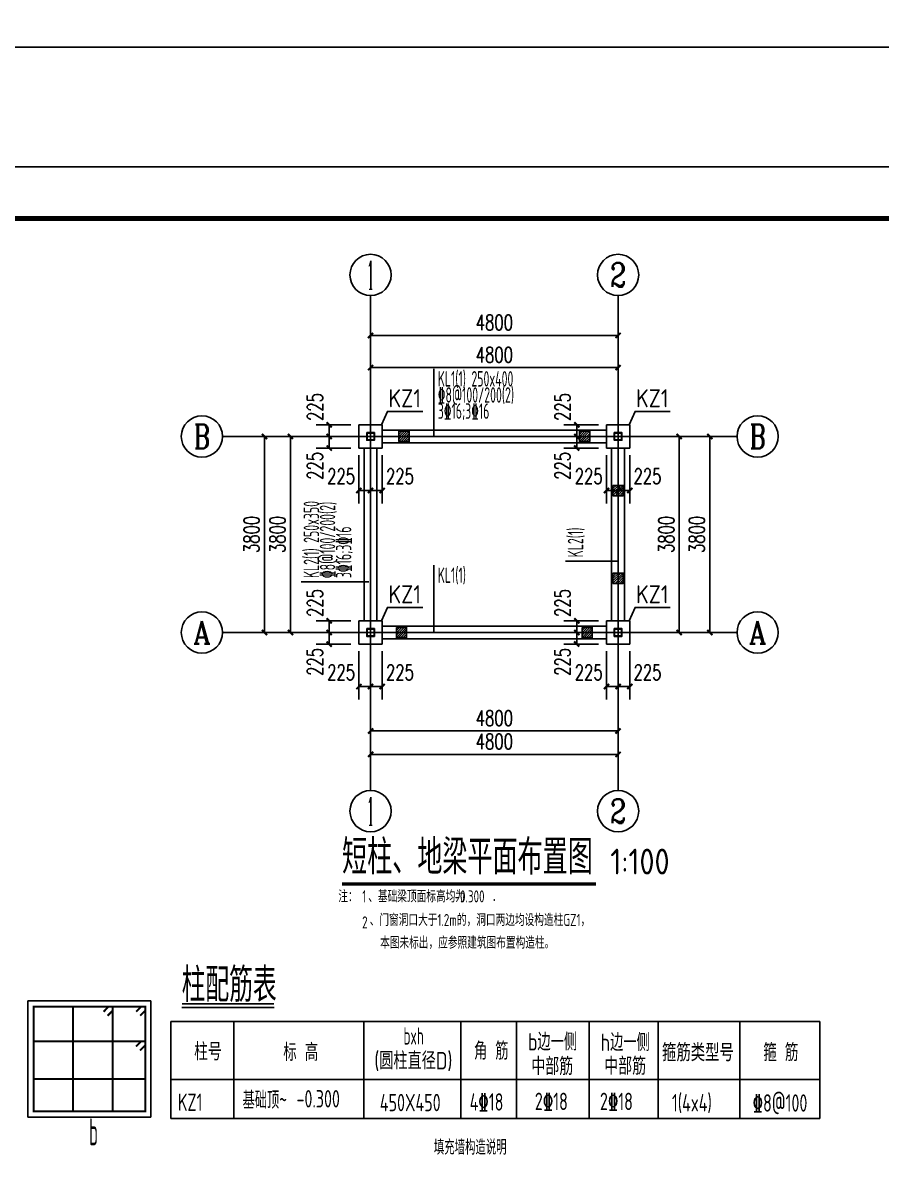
# Model space of a CAD drawing. Extents: x -45319 to 28981, y 14254 to 102895.
# Drawn here: x -28070 to -11422, y 37074 to 59049 of the extents above; entities that cross this region are included whole.
import ezdxf
from ezdxf.enums import TextEntityAlignment as Align

# ---------------------------------------------------------------- set-up
doc = ezdxf.new("R2010")
doc.units = 0
doc.header["$LTSCALE"] = 1000
doc.header["$MEASUREMENT"] = 0
for name, color, linetype in [('220', 2, 'Continuous'), ('ASDIM0', 3, 'Continuous'), ('AXIS', 3, 'Continuous'), ('AXIS_TEXT', 7, 'Continuous'), ('DIM_SYMB', 3, 'Continuous'), ('DOTE', 1, 'Continuous'), ('DWALL', 255, 'Continuous'), ('PUB_DIM', 3, 'Continuous'), ('PUB_TEXT', 7, 'Continuous'), ('PUB_TITLE', 4, 'Continuous'), ('梁筋', 1, 'Continuous'), ('梁集中标注', 2, 'Continuous')]:
    doc.layers.add(name, color=color, linetype=linetype)
doc.styles.add('_TCH_AXIS', font='COMPLEX', dxfattribs={"bigfont": 'GBCBIG'})
doc.styles.add('_TCH_DIM_T3', font='SIMPLEX.shx', dxfattribs={"width": 0.705882, "bigfont": 'GBCBIG.shx'})
doc.styles.add('FromPkpm', font='Tssdeng', dxfattribs={"width": 0.7, "bigfont": 'hztxt'})
doc.styles.get("Standard").update_dxf_attribs({"font": 'gbenor.shx', "bigfont": 'gbcbig.shx'})
doc.styles.add('TSSD_Dimension', font='Tssdeng.shx', dxfattribs={"width": 0.7, "bigfont": 'hztxt.shx'})
doc.styles.add('TSSD_Norm', font='simplex.shx', dxfattribs={"width": 0.75, "bigfont": 'hztxt.shx'})
doc.styles.add('TSSD_Num', font='tssdeng.shx', dxfattribs={"width": 0.7, "bigfont": 'hztxt.shx'})
doc.styles.add('TSSD_Rein', font='tssdeng.shx', dxfattribs={"width": 0.7, "bigfont": 'hztxt.shx'})
doc.dimstyles.new('_TCH_ARCH&&100', dxfattribs={"dimtxt": 297.5, "dimasz": 100, "dimexe": 250, "dimexo": 300, "dimgap": 100, "dimtad": 1, "dimdec": 0, "dimzin": 0, "dimdsep": 46, "dimtxsty": '_TCH_DIM_T3', "dimblk": 'ARCHTICK', "dimcen": 0.09, "dimclrt": 7, "dimazin": 2, "dimtfac": 1, "dimtdec": 0, "dimtix": 1, "dimtmove": 2, "dimatfit": 3, "dimfxl": 0, "dimtolj": 1, "dimtzin": 0, "dimarcsym": 0})

# ---------------------------------------------------------------- blocks, each defined once
blk = doc.blocks.new('_ArchTick')
at = {"color": 0, "linetype": 'ByBlock', "const_width": 0.4}
blk.add_lwpolyline([(-0.5, -0.5), (0.5, 0.5)], dxfattribs=at)
blk = doc.blocks.new('*D75')
at = {"layer": 'Defpoints', "color": 0, "transparency": 16777216}
for p in [(-21550, 47164), (-21325, 47164), (-21325, 46181)]:
    blk.add_point(p, dxfattribs=at)
at = {"layer": 'PUB_DIM', "color": 0, "lineweight": -2, "transparency": 16777216}
for p, q in [((-21550, 46864), (-21550, 45931)), ((-21325, 46864), (-21325, 45931)), ((-21550, 46181), (-21325, 46181))]:
    blk.add_line(p, q, dxfattribs=at)
at = {"layer": 'PUB_DIM', "color": 0, "lineweight": -2, "transparency": 16777216, "xscale": 100, "yscale": 100, "zscale": 100, "rotation": 180}
blk.add_blockref('_ArchTick', (-21550, 46181), dxfattribs=at)
at = {"layer": 'PUB_DIM', "color": 0, "lineweight": -2, "transparency": 16777216, "xscale": 100, "yscale": 100, "zscale": 100}
blk.add_blockref('_ArchTick', (-21325, 46181), dxfattribs=at)
at = {"layer": 'PUB_DIM', "color": 7, "transparency": 16777216, "insert": (-21895, 46456), "char_height": 297.5, "attachment_point": 5, "style": '_TCH_DIM_T3'}
blk.add_mtext('\\A1;225', dxfattribs=at)
blk = doc.blocks.new('*D76')
at = {"layer": 'Defpoints', "color": 0, "transparency": 16777216}
for p in [(-21325, 47164), (-21100, 47164), (-21100, 46181)]:
    blk.add_point(p, dxfattribs=at)
at = {"layer": 'PUB_DIM', "color": 0, "lineweight": -2, "transparency": 16777216}
for p, q in [((-21325, 46864), (-21325, 45931)), ((-21100, 46864), (-21100, 45931)), ((-21325, 46181), (-21100, 46181))]:
    blk.add_line(p, q, dxfattribs=at)
at = {"layer": 'PUB_DIM', "color": 0, "lineweight": -2, "transparency": 16777216, "xscale": 100, "yscale": 100, "zscale": 100, "rotation": 180}
blk.add_blockref('_ArchTick', (-21325, 46181), dxfattribs=at)
at = {"layer": 'PUB_DIM', "color": 0, "lineweight": -2, "transparency": 16777216, "xscale": 100, "yscale": 100, "zscale": 100}
blk.add_blockref('_ArchTick', (-21100, 46181), dxfattribs=at)
at = {"layer": 'PUB_DIM', "color": 7, "transparency": 16777216, "insert": (-20755, 46456), "char_height": 297.5, "attachment_point": 5, "style": '_TCH_DIM_T3'}
blk.add_mtext('\\A1;225', dxfattribs=at)
blk = doc.blocks.new('*D77')
at = {"layer": 'Defpoints', "color": 0, "transparency": 16777216}
for p in [(-22127, 47454), (-21407, 47454), (-21407, 47229)]:
    blk.add_point(p, dxfattribs=at)
at = {"layer": 'PUB_DIM', "color": 0, "lineweight": -2, "transparency": 16777216}
for p, q in [((-21707, 47454), (-22377, 47454)), ((-22127, 47229), (-22127, 47454)), ((-21707, 47229), (-22377, 47229))]:
    blk.add_line(p, q, dxfattribs=at)
at = {"layer": 'PUB_DIM', "color": 0, "lineweight": -2, "transparency": 16777216, "xscale": 100, "yscale": 100, "zscale": 100}
for p, rotation in [((-22127, 47454), 90), ((-22127, 47229), 270)]:
    blk.add_blockref('_ArchTick', p, dxfattribs=dict(at, rotation=rotation))
at = {"layer": 'PUB_DIM', "color": 7, "transparency": 16777216, "insert": (-22402, 47799), "char_height": 297.5, "attachment_point": 5, "rotation": 90, "style": '_TCH_DIM_T3'}
blk.add_mtext('\\A1;225', dxfattribs=at)
blk = doc.blocks.new('*D78')
at = {"layer": 'Defpoints', "color": 0, "transparency": 16777216}
for p in [(-22127, 47229), (-21407, 47229), (-21407, 47004)]:
    blk.add_point(p, dxfattribs=at)
at = {"layer": 'PUB_DIM', "color": 0, "lineweight": -2, "transparency": 16777216}
for p, q in [((-21707, 47229), (-22377, 47229)), ((-22127, 47004), (-22127, 47229)), ((-21707, 47004), (-22377, 47004))]:
    blk.add_line(p, q, dxfattribs=at)
at = {"layer": 'PUB_DIM', "color": 0, "lineweight": -2, "transparency": 16777216, "xscale": 100, "yscale": 100, "zscale": 100}
for p, rotation in [((-22127, 47229), 90), ((-22127, 47004), 270)]:
    blk.add_blockref('_ArchTick', p, dxfattribs=dict(at, rotation=rotation))
at = {"layer": 'PUB_DIM', "color": 7, "transparency": 16777216, "insert": (-22402, 46659), "char_height": 297.5, "attachment_point": 5, "rotation": 90, "style": '_TCH_DIM_T3'}
blk.add_mtext('\\A1;225', dxfattribs=at)
blk = doc.blocks.new('*D79')
at = {"layer": 'Defpoints', "color": 0, "transparency": 16777216}
for p in [(-16750, 47164), (-16525, 47164), (-16525, 46181)]:
    blk.add_point(p, dxfattribs=at)
at = {"layer": 'PUB_DIM', "color": 0, "lineweight": -2, "transparency": 16777216}
for p, q in [((-16750, 46864), (-16750, 45931)), ((-16525, 46864), (-16525, 45931)), ((-16750, 46181), (-16525, 46181))]:
    blk.add_line(p, q, dxfattribs=at)
at = {"layer": 'PUB_DIM', "color": 0, "lineweight": -2, "transparency": 16777216, "xscale": 100, "yscale": 100, "zscale": 100, "rotation": 180}
blk.add_blockref('_ArchTick', (-16750, 46181), dxfattribs=at)
at = {"layer": 'PUB_DIM', "color": 0, "lineweight": -2, "transparency": 16777216, "xscale": 100, "yscale": 100, "zscale": 100}
blk.add_blockref('_ArchTick', (-16525, 46181), dxfattribs=at)
at = {"layer": 'PUB_DIM', "color": 7, "transparency": 16777216, "insert": (-17095, 46456), "char_height": 297.5, "attachment_point": 5, "style": '_TCH_DIM_T3'}
blk.add_mtext('\\A1;225', dxfattribs=at)
blk = doc.blocks.new('*D80')
at = {"layer": 'Defpoints', "color": 0, "transparency": 16777216}
for p in [(-16525, 47164), (-16300, 47164), (-16300, 46181)]:
    blk.add_point(p, dxfattribs=at)
at = {"layer": 'PUB_DIM', "color": 0, "lineweight": -2, "transparency": 16777216}
for p, q in [((-16525, 46864), (-16525, 45931)), ((-16300, 46864), (-16300, 45931)), ((-16525, 46181), (-16300, 46181))]:
    blk.add_line(p, q, dxfattribs=at)
at = {"layer": 'PUB_DIM', "color": 0, "lineweight": -2, "transparency": 16777216, "xscale": 100, "yscale": 100, "zscale": 100, "rotation": 180}
blk.add_blockref('_ArchTick', (-16525, 46181), dxfattribs=at)
at = {"layer": 'PUB_DIM', "color": 0, "lineweight": -2, "transparency": 16777216, "xscale": 100, "yscale": 100, "zscale": 100}
blk.add_blockref('_ArchTick', (-16300, 46181), dxfattribs=at)
at = {"layer": 'PUB_DIM', "color": 7, "transparency": 16777216, "insert": (-15955, 46456), "char_height": 297.5, "attachment_point": 5, "style": '_TCH_DIM_T3'}
blk.add_mtext('\\A1;225', dxfattribs=at)
blk = doc.blocks.new('*D81')
at = {"layer": 'Defpoints', "color": 0, "transparency": 16777216}
for p in [(-17327, 47454), (-16607, 47454), (-16607, 47229)]:
    blk.add_point(p, dxfattribs=at)
at = {"layer": 'PUB_DIM', "color": 0, "lineweight": -2, "transparency": 16777216}
for p, q in [((-16907, 47454), (-17577, 47454)), ((-17327, 47229), (-17327, 47454)), ((-16907, 47229), (-17577, 47229))]:
    blk.add_line(p, q, dxfattribs=at)
at = {"layer": 'PUB_DIM', "color": 0, "lineweight": -2, "transparency": 16777216, "xscale": 100, "yscale": 100, "zscale": 100}
for p, rotation in [((-17327, 47454), 90), ((-17327, 47229), 270)]:
    blk.add_blockref('_ArchTick', p, dxfattribs=dict(at, rotation=rotation))
at = {"layer": 'PUB_DIM', "color": 7, "transparency": 16777216, "insert": (-17602, 47799), "char_height": 297.5, "attachment_point": 5, "rotation": 90, "style": '_TCH_DIM_T3'}
blk.add_mtext('\\A1;225', dxfattribs=at)
blk = doc.blocks.new('*D82')
at = {"layer": 'Defpoints', "color": 0, "transparency": 16777216}
for p in [(-17327, 47229), (-16607, 47229), (-16607, 47004)]:
    blk.add_point(p, dxfattribs=at)
at = {"layer": 'PUB_DIM', "color": 0, "lineweight": -2, "transparency": 16777216}
for p, q in [((-16907, 47229), (-17577, 47229)), ((-17327, 47004), (-17327, 47229)), ((-16907, 47004), (-17577, 47004))]:
    blk.add_line(p, q, dxfattribs=at)
at = {"layer": 'PUB_DIM', "color": 0, "lineweight": -2, "transparency": 16777216, "xscale": 100, "yscale": 100, "zscale": 100}
for p, rotation in [((-17327, 47229), 90), ((-17327, 47004), 270)]:
    blk.add_blockref('_ArchTick', p, dxfattribs=dict(at, rotation=rotation))
at = {"layer": 'PUB_DIM', "color": 7, "transparency": 16777216, "insert": (-17602, 46659), "char_height": 297.5, "attachment_point": 5, "rotation": 90, "style": '_TCH_DIM_T3'}
blk.add_mtext('\\A1;225', dxfattribs=at)
blk = doc.blocks.new('*D83')
at = {"layer": 'Defpoints', "color": 0, "transparency": 16777216}
for p in [(-16750, 50964), (-16525, 50964), (-16525, 49981)]:
    blk.add_point(p, dxfattribs=at)
at = {"layer": 'PUB_DIM', "color": 0, "lineweight": -2, "transparency": 16777216}
for p, q in [((-16750, 50664), (-16750, 49731)), ((-16525, 50664), (-16525, 49731)), ((-16750, 49981), (-16525, 49981))]:
    blk.add_line(p, q, dxfattribs=at)
at = {"layer": 'PUB_DIM', "color": 0, "lineweight": -2, "transparency": 16777216, "xscale": 100, "yscale": 100, "zscale": 100, "rotation": 180}
blk.add_blockref('_ArchTick', (-16750, 49981), dxfattribs=at)
at = {"layer": 'PUB_DIM', "color": 0, "lineweight": -2, "transparency": 16777216, "xscale": 100, "yscale": 100, "zscale": 100}
blk.add_blockref('_ArchTick', (-16525, 49981), dxfattribs=at)
at = {"layer": 'PUB_DIM', "color": 7, "transparency": 16777216, "insert": (-17095, 50256), "char_height": 297.5, "attachment_point": 5, "style": '_TCH_DIM_T3'}
blk.add_mtext('\\A1;225', dxfattribs=at)
blk = doc.blocks.new('*D84')
at = {"layer": 'Defpoints', "color": 0, "transparency": 16777216}
for p in [(-16525, 50964), (-16300, 50964), (-16300, 49981)]:
    blk.add_point(p, dxfattribs=at)
at = {"layer": 'PUB_DIM', "color": 0, "lineweight": -2, "transparency": 16777216}
for p, q in [((-16525, 50664), (-16525, 49731)), ((-16300, 50664), (-16300, 49731)), ((-16525, 49981), (-16300, 49981))]:
    blk.add_line(p, q, dxfattribs=at)
at = {"layer": 'PUB_DIM', "color": 0, "lineweight": -2, "transparency": 16777216, "xscale": 100, "yscale": 100, "zscale": 100, "rotation": 180}
blk.add_blockref('_ArchTick', (-16525, 49981), dxfattribs=at)
at = {"layer": 'PUB_DIM', "color": 0, "lineweight": -2, "transparency": 16777216, "xscale": 100, "yscale": 100, "zscale": 100}
blk.add_blockref('_ArchTick', (-16300, 49981), dxfattribs=at)
at = {"layer": 'PUB_DIM', "color": 7, "transparency": 16777216, "insert": (-15955, 50256), "char_height": 297.5, "attachment_point": 5, "style": '_TCH_DIM_T3'}
blk.add_mtext('\\A1;225', dxfattribs=at)
blk = doc.blocks.new('*D85')
at = {"layer": 'Defpoints', "color": 0, "transparency": 16777216}
for p in [(-17327, 51254), (-16607, 51254), (-16607, 51029)]:
    blk.add_point(p, dxfattribs=at)
at = {"layer": 'PUB_DIM', "color": 0, "lineweight": -2, "transparency": 16777216}
for p, q in [((-16907, 51254), (-17577, 51254)), ((-17327, 51029), (-17327, 51254)), ((-16907, 51029), (-17577, 51029))]:
    blk.add_line(p, q, dxfattribs=at)
at = {"layer": 'PUB_DIM', "color": 0, "lineweight": -2, "transparency": 16777216, "xscale": 100, "yscale": 100, "zscale": 100}
for p, rotation in [((-17327, 51254), 90), ((-17327, 51029), 270)]:
    blk.add_blockref('_ArchTick', p, dxfattribs=dict(at, rotation=rotation))
at = {"layer": 'PUB_DIM', "color": 7, "transparency": 16777216, "insert": (-17602, 51599), "char_height": 297.5, "attachment_point": 5, "rotation": 90, "style": '_TCH_DIM_T3'}
blk.add_mtext('\\A1;225', dxfattribs=at)
blk = doc.blocks.new('*D86')
at = {"layer": 'Defpoints', "color": 0, "transparency": 16777216}
for p in [(-17327, 51029), (-16607, 51029), (-16607, 50804)]:
    blk.add_point(p, dxfattribs=at)
at = {"layer": 'PUB_DIM', "color": 0, "lineweight": -2, "transparency": 16777216}
for p, q in [((-16907, 51029), (-17577, 51029)), ((-17327, 50804), (-17327, 51029)), ((-16907, 50804), (-17577, 50804))]:
    blk.add_line(p, q, dxfattribs=at)
at = {"layer": 'PUB_DIM', "color": 0, "lineweight": -2, "transparency": 16777216, "xscale": 100, "yscale": 100, "zscale": 100}
for p, rotation in [((-17327, 51029), 90), ((-17327, 50804), 270)]:
    blk.add_blockref('_ArchTick', p, dxfattribs=dict(at, rotation=rotation))
at = {"layer": 'PUB_DIM', "color": 7, "transparency": 16777216, "insert": (-17602, 50459), "char_height": 297.5, "attachment_point": 5, "rotation": 90, "style": '_TCH_DIM_T3'}
blk.add_mtext('\\A1;225', dxfattribs=at)
blk = doc.blocks.new('*D123')
at = {"layer": 'Defpoints', "color": 0, "transparency": 16777216}
for p in [(-21325, 45744), (-16525, 45744), (-16525, 44866)]:
    blk.add_point(p, dxfattribs=at)
at = {"layer": 'PUB_DIM', "color": 0, "lineweight": -2, "transparency": 16777216}
for p, q in [((-21325, 45444), (-21325, 44616)), ((-16525, 45444), (-16525, 44616)), ((-21325, 44866), (-16525, 44866))]:
    blk.add_line(p, q, dxfattribs=at)
at = {"layer": 'PUB_DIM', "color": 0, "lineweight": -2, "transparency": 16777216, "xscale": 100, "yscale": 100, "zscale": 100, "rotation": 180}
blk.add_blockref('_ArchTick', (-21325, 44866), dxfattribs=at)
at = {"layer": 'PUB_DIM', "color": 0, "lineweight": -2, "transparency": 16777216, "xscale": 100, "yscale": 100, "zscale": 100}
blk.add_blockref('_ArchTick', (-16525, 44866), dxfattribs=at)
at = {"layer": 'PUB_DIM', "color": 7, "transparency": 16777216, "insert": (-18925, 45115), "char_height": 297.5, "attachment_point": 5, "style": '_TCH_DIM_T3'}
blk.add_mtext('\\A1;4800', dxfattribs=at)
blk = doc.blocks.new('*D124')
at = {"layer": 'Defpoints', "color": 0, "transparency": 16777216}
for p in [(-16525, 52987), (-21325, 52272), (-16525, 52272)]:
    blk.add_point(p, dxfattribs=at)
at = {"layer": 'PUB_DIM', "color": 0, "lineweight": -2, "transparency": 16777216}
for p, q in [((-21325, 52572), (-21325, 53237)), ((-16525, 52572), (-16525, 53237)), ((-21325, 52987), (-16525, 52987))]:
    blk.add_line(p, q, dxfattribs=at)
at = {"layer": 'PUB_DIM', "color": 0, "lineweight": -2, "transparency": 16777216, "xscale": 100, "yscale": 100, "zscale": 100, "rotation": 180}
blk.add_blockref('_ArchTick', (-21325, 52987), dxfattribs=at)
at = {"layer": 'PUB_DIM', "color": 0, "lineweight": -2, "transparency": 16777216, "xscale": 100, "yscale": 100, "zscale": 100}
blk.add_blockref('_ArchTick', (-16525, 52987), dxfattribs=at)
at = {"layer": 'PUB_DIM', "color": 7, "transparency": 16777216, "insert": (-18925, 53236), "char_height": 297.5, "attachment_point": 5, "style": '_TCH_DIM_T3'}
blk.add_mtext('\\A1;4800', dxfattribs=at)
blk = doc.blocks.new('*D125')
at = {"layer": 'Defpoints', "color": 0, "transparency": 16777216}
for p in [(-21550, 50964), (-21325, 50964), (-21325, 49981)]:
    blk.add_point(p, dxfattribs=at)
at = {"layer": 'PUB_DIM', "color": 0, "lineweight": -2, "transparency": 16777216}
for p, q in [((-21550, 50664), (-21550, 49731)), ((-21325, 50664), (-21325, 49731)), ((-21550, 49981), (-21325, 49981))]:
    blk.add_line(p, q, dxfattribs=at)
at = {"layer": 'PUB_DIM', "color": 0, "lineweight": -2, "transparency": 16777216, "xscale": 100, "yscale": 100, "zscale": 100, "rotation": 180}
blk.add_blockref('_ArchTick', (-21550, 49981), dxfattribs=at)
at = {"layer": 'PUB_DIM', "color": 0, "lineweight": -2, "transparency": 16777216, "xscale": 100, "yscale": 100, "zscale": 100}
blk.add_blockref('_ArchTick', (-21325, 49981), dxfattribs=at)
at = {"layer": 'PUB_DIM', "color": 7, "transparency": 16777216, "insert": (-21895, 50256), "char_height": 297.5, "attachment_point": 5, "style": '_TCH_DIM_T3'}
blk.add_mtext('\\A1;225', dxfattribs=at)
blk = doc.blocks.new('*D126')
at = {"layer": 'Defpoints', "color": 0, "transparency": 16777216}
for p in [(-21325, 50964), (-21100, 50964), (-21100, 49981)]:
    blk.add_point(p, dxfattribs=at)
at = {"layer": 'PUB_DIM', "color": 0, "lineweight": -2, "transparency": 16777216}
for p, q in [((-21325, 50664), (-21325, 49731)), ((-21100, 50664), (-21100, 49731)), ((-21325, 49981), (-21100, 49981))]:
    blk.add_line(p, q, dxfattribs=at)
at = {"layer": 'PUB_DIM', "color": 0, "lineweight": -2, "transparency": 16777216, "xscale": 100, "yscale": 100, "zscale": 100, "rotation": 180}
blk.add_blockref('_ArchTick', (-21325, 49981), dxfattribs=at)
at = {"layer": 'PUB_DIM', "color": 0, "lineweight": -2, "transparency": 16777216, "xscale": 100, "yscale": 100, "zscale": 100}
blk.add_blockref('_ArchTick', (-21100, 49981), dxfattribs=at)
at = {"layer": 'PUB_DIM', "color": 7, "transparency": 16777216, "insert": (-20755, 50256), "char_height": 297.5, "attachment_point": 5, "style": '_TCH_DIM_T3'}
blk.add_mtext('\\A1;225', dxfattribs=at)
blk = doc.blocks.new('*D127')
at = {"layer": 'Defpoints', "color": 0, "transparency": 16777216}
for p in [(-22127, 51254), (-21407, 51254), (-21407, 51029)]:
    blk.add_point(p, dxfattribs=at)
at = {"layer": 'PUB_DIM', "color": 0, "lineweight": -2, "transparency": 16777216}
for p, q in [((-21707, 51254), (-22377, 51254)), ((-22127, 51029), (-22127, 51254)), ((-21707, 51029), (-22377, 51029))]:
    blk.add_line(p, q, dxfattribs=at)
at = {"layer": 'PUB_DIM', "color": 0, "lineweight": -2, "transparency": 16777216, "xscale": 100, "yscale": 100, "zscale": 100}
for p, rotation in [((-22127, 51254), 90), ((-22127, 51029), 270)]:
    blk.add_blockref('_ArchTick', p, dxfattribs=dict(at, rotation=rotation))
at = {"layer": 'PUB_DIM', "color": 7, "transparency": 16777216, "insert": (-22402, 51599), "char_height": 297.5, "attachment_point": 5, "rotation": 90, "style": '_TCH_DIM_T3'}
blk.add_mtext('\\A1;225', dxfattribs=at)
blk = doc.blocks.new('*D128')
at = {"layer": 'Defpoints', "color": 0, "transparency": 16777216}
for p in [(-22127, 51029), (-21407, 51029), (-21407, 50804)]:
    blk.add_point(p, dxfattribs=at)
at = {"layer": 'PUB_DIM', "color": 0, "lineweight": -2, "transparency": 16777216}
for p, q in [((-21707, 51029), (-22377, 51029)), ((-22127, 50804), (-22127, 51029)), ((-21707, 50804), (-22377, 50804))]:
    blk.add_line(p, q, dxfattribs=at)
at = {"layer": 'PUB_DIM', "color": 0, "lineweight": -2, "transparency": 16777216, "xscale": 100, "yscale": 100, "zscale": 100}
for p, rotation in [((-22127, 51029), 90), ((-22127, 50804), 270)]:
    blk.add_blockref('_ArchTick', p, dxfattribs=dict(at, rotation=rotation))
at = {"layer": 'PUB_DIM', "color": 7, "transparency": 16777216, "insert": (-22402, 50459), "char_height": 297.5, "attachment_point": 5, "rotation": 90, "style": '_TCH_DIM_T3'}
blk.add_mtext('\\A1;225', dxfattribs=at)
blk = doc.blocks.new('*D129')
at = {"layer": 'Defpoints', "color": 0, "transparency": 16777216}
for p in [(-16109, 51029), (-14748, 51029), (-16109, 47229)]:
    blk.add_point(p, dxfattribs=at)
at = {"layer": 'PUB_DIM', "color": 0, "lineweight": -2, "transparency": 16777216}
for p, q in [((-15809, 51029), (-14498, 51029)), ((-14748, 47229), (-14748, 51029)), ((-15809, 47229), (-14498, 47229))]:
    blk.add_line(p, q, dxfattribs=at)
at = {"layer": 'PUB_DIM', "color": 0, "lineweight": -2, "transparency": 16777216, "xscale": 100, "yscale": 100, "zscale": 100}
for p, rotation in [((-14748, 51029), 90), ((-14748, 47229), 270)]:
    blk.add_blockref('_ArchTick', p, dxfattribs=dict(at, rotation=rotation))
at = {"layer": 'PUB_DIM', "color": 7, "transparency": 16777216, "insert": (-14997, 49129), "char_height": 297.5, "attachment_point": 5, "rotation": 90, "style": '_TCH_DIM_T3'}
blk.add_mtext('\\A1;3800', dxfattribs=at)
blk = doc.blocks.new('*D130')
at = {"layer": 'Defpoints', "color": 0, "transparency": 16777216}
for p in [(-16525, 52363), (-21325, 51648), (-16525, 51648)]:
    blk.add_point(p, dxfattribs=at)
at = {"layer": 'PUB_DIM', "color": 0, "lineweight": -2, "transparency": 16777216}
for p, q in [((-21325, 51948), (-21325, 52613)), ((-16525, 51948), (-16525, 52613)), ((-21325, 52363), (-16525, 52363))]:
    blk.add_line(p, q, dxfattribs=at)
at = {"layer": 'PUB_DIM', "color": 0, "lineweight": -2, "transparency": 16777216, "xscale": 100, "yscale": 100, "zscale": 100, "rotation": 180}
blk.add_blockref('_ArchTick', (-21325, 52363), dxfattribs=at)
at = {"layer": 'PUB_DIM', "color": 0, "lineweight": -2, "transparency": 16777216, "xscale": 100, "yscale": 100, "zscale": 100}
blk.add_blockref('_ArchTick', (-16525, 52363), dxfattribs=at)
at = {"layer": 'PUB_DIM', "color": 7, "transparency": 16777216, "insert": (-18925, 52611), "char_height": 297.5, "attachment_point": 5, "style": '_TCH_DIM_T3'}
blk.add_mtext('\\A1;4800', dxfattribs=at)
blk = doc.blocks.new('*D131')
at = {"layer": 'Defpoints', "color": 0, "transparency": 16777216}
for p in [(-23382, 51029), (-21896, 51029), (-21896, 47229)]:
    blk.add_point(p, dxfattribs=at)
at = {"layer": 'PUB_DIM', "color": 0, "lineweight": -2, "transparency": 16777216}
for p, q in [((-22196, 51029), (-23632, 51029)), ((-23382, 47229), (-23382, 51029)), ((-22196, 47229), (-23632, 47229))]:
    blk.add_line(p, q, dxfattribs=at)
at = {"layer": 'PUB_DIM', "color": 0, "lineweight": -2, "transparency": 16777216, "xscale": 100, "yscale": 100, "zscale": 100}
for p, rotation in [((-23382, 51029), 90), ((-23382, 47229), 270)]:
    blk.add_blockref('_ArchTick', p, dxfattribs=dict(at, rotation=rotation))
at = {"layer": 'PUB_DIM', "color": 7, "transparency": 16777216, "insert": (-23631, 49129), "char_height": 297.5, "attachment_point": 5, "rotation": 90, "style": '_TCH_DIM_T3'}
blk.add_mtext('\\A1;3800', dxfattribs=at)
blk = doc.blocks.new('*D132')
at = {"layer": 'Defpoints', "color": 0, "transparency": 16777216}
for p in [(-22879, 51029), (-21702, 51029), (-21702, 47229)]:
    blk.add_point(p, dxfattribs=at)
at = {"layer": 'PUB_DIM', "color": 0, "lineweight": -2, "transparency": 16777216}
for p, q in [((-22002, 51029), (-23129, 51029)), ((-22879, 47229), (-22879, 51029)), ((-22002, 47229), (-23129, 47229))]:
    blk.add_line(p, q, dxfattribs=at)
at = {"layer": 'PUB_DIM', "color": 0, "lineweight": -2, "transparency": 16777216, "xscale": 100, "yscale": 100, "zscale": 100}
for p, rotation in [((-22879, 51029), 90), ((-22879, 47229), 270)]:
    blk.add_blockref('_ArchTick', p, dxfattribs=dict(at, rotation=rotation))
at = {"layer": 'PUB_DIM', "color": 7, "transparency": 16777216, "insert": (-23128, 49129), "char_height": 297.5, "attachment_point": 5, "rotation": 90, "style": '_TCH_DIM_T3'}
blk.add_mtext('\\A1;3800', dxfattribs=at)
blk = doc.blocks.new('*D133')
at = {"layer": 'Defpoints', "color": 0, "transparency": 16777216}
for p in [(-16142, 51029), (-15342, 51029), (-16142, 47229)]:
    blk.add_point(p, dxfattribs=at)
at = {"layer": 'PUB_DIM', "color": 0, "lineweight": -2, "transparency": 16777216}
for p, q in [((-15842, 51029), (-15092, 51029)), ((-15342, 47229), (-15342, 51029)), ((-15842, 47229), (-15092, 47229))]:
    blk.add_line(p, q, dxfattribs=at)
at = {"layer": 'PUB_DIM', "color": 0, "lineweight": -2, "transparency": 16777216, "xscale": 100, "yscale": 100, "zscale": 100}
for p, rotation in [((-15342, 51029), 90), ((-15342, 47229), 270)]:
    blk.add_blockref('_ArchTick', p, dxfattribs=dict(at, rotation=rotation))
at = {"layer": 'PUB_DIM', "color": 7, "transparency": 16777216, "insert": (-15590, 49129), "char_height": 297.5, "attachment_point": 5, "rotation": 90, "style": '_TCH_DIM_T3'}
blk.add_mtext('\\A1;3800', dxfattribs=at)
blk = doc.blocks.new('*D134')
at = {"layer": 'Defpoints', "color": 0, "transparency": 16777216}
for p in [(-21325, 46197), (-16525, 46197), (-16525, 45319)]:
    blk.add_point(p, dxfattribs=at)
at = {"layer": 'PUB_DIM', "color": 0, "lineweight": -2, "transparency": 16777216}
for p, q in [((-21325, 45897), (-21325, 45069)), ((-16525, 45897), (-16525, 45069)), ((-21325, 45319), (-16525, 45319))]:
    blk.add_line(p, q, dxfattribs=at)
at = {"layer": 'PUB_DIM', "color": 0, "lineweight": -2, "transparency": 16777216, "xscale": 100, "yscale": 100, "zscale": 100, "rotation": 180}
blk.add_blockref('_ArchTick', (-21325, 45319), dxfattribs=at)
at = {"layer": 'PUB_DIM', "color": 0, "lineweight": -2, "transparency": 16777216, "xscale": 100, "yscale": 100, "zscale": 100}
blk.add_blockref('_ArchTick', (-16525, 45319), dxfattribs=at)
at = {"layer": 'PUB_DIM', "color": 7, "transparency": 16777216, "insert": (-18925, 45568), "char_height": 297.5, "attachment_point": 5, "style": '_TCH_DIM_T3'}
blk.add_mtext('\\A1;4800', dxfattribs=at)

msp = doc.modelspace()

# ---------------------------------------------------------------- hatches: boundary and pattern name
h = msp.add_hatch()
h.set_pattern_fill('ANSI31', color=2, scale=20)
h.set_pattern_definition([(45, (0, 0), (-22.45064, 22.45064), [])])
h.paths.add_polyline_path([(-20775, 51128.5), (-20575, 51128.5), (-20575, 50928.5), (-20775, 50928.5)])
h = msp.add_hatch()
h.set_pattern_fill('ANSI31', color=2, scale=20)
h.set_pattern_definition([(45, (3500, -1e-10), (-22.45064, 22.45064), [])])
h.paths.add_polyline_path([(-17275, 51128.5), (-17075, 51128.5), (-17075, 50928.5), (-17275, 50928.5)])
h = msp.add_hatch()
h.set_pattern_fill('ANSI31', color=2, scale=20)
h.set_pattern_definition([(45, (4150, -1050), (-22.45064, 22.45064), [])])
h.paths.add_polyline_path([(-16625, 50078.5), (-16425, 50078.5), (-16425, 49878.5), (-16625, 49878.5)])
h = msp.add_hatch()
h.set_pattern_fill('ANSI31', color=2, scale=20)
h.set_pattern_definition([(45, (4150, -2750), (-22.45064, 22.45064), [])])
h.paths.add_polyline_path([(-16625, 48378.5), (-16425, 48378.5), (-16425, 48178.5), (-16625, 48178.5)])
h = msp.add_hatch()
h.set_pattern_fill('ANSI31', color=2, scale=20)
h.set_pattern_definition([(45, (-50, -3800), (-22.45064, 22.45064), [])])
h.paths.add_polyline_path([(-20825, 47328.5), (-20625, 47328.5), (-20625, 47128.5), (-20825, 47128.5)])
h = msp.add_hatch()
h.set_pattern_fill('ANSI31', color=2, scale=20)
h.set_pattern_definition([(45, (3550, -3800), (-22.45064, 22.45064), [])])
h.paths.add_polyline_path([(-17225, 47328.5), (-17025, 47328.5), (-17025, 47128.5), (-17225, 47128.5)])

# ---------------------------------------------------------------- linework, layer by layer
at = {"color": 3}
for points in [[(-20312.7, 51513.7), (-20996.8, 51513.7), (-21112, 51253.5)], [(-15512.7, 51513.7), (-16196.8, 51513.7), (-16312, 51253.5)], [(-20312.7, 47713.7), (-20996.8, 47713.7), (-21112, 47453.5)], [(-15512.7, 47713.7), (-16196.8, 47713.7), (-16312, 47453.5)]]:
    msp.add_lwpolyline(points, dxfattribs=at)
at = {"color": 6}
for points in [[(-21550, 51253.5), (-21100, 51253.5), (-21100, 50803.5), (-21550, 50803.5)], [(-16750, 51253.5), (-16300, 51253.5), (-16300, 50803.5), (-16750, 50803.5)], [(-21550, 47453.5), (-21100, 47453.5), (-21100, 47003.5), (-21550, 47003.5)], [(-16750, 47453.5), (-16300, 47453.5), (-16300, 47003.5), (-16750, 47003.5)]]:
    msp.add_lwpolyline(points, close=True, dxfattribs=at)
at = {"color": 2}
for points in [[(-21400, 51103.5), (-21250, 51103.5), (-21250, 50953.5), (-21400, 50953.5)], [(-21392, 51095.5), (-21258, 51095.5), (-21258, 50961.5), (-21392, 50961.5)], [(-20775, 51128.5), (-20575, 51128.5), (-20575, 50928.5), (-20775, 50928.5)], [(-17275, 51128.5), (-17075, 51128.5), (-17075, 50928.5), (-17275, 50928.5)], [(-16600, 51103.5), (-16450, 51103.5), (-16450, 50953.5), (-16600, 50953.5)], [(-16592, 51095.5), (-16458, 51095.5), (-16458, 50961.5), (-16592, 50961.5)], [(-16625, 50078.5), (-16425, 50078.5), (-16425, 49878.5), (-16625, 49878.5)], [(-16625, 48378.5), (-16425, 48378.5), (-16425, 48178.5), (-16625, 48178.5)], [(-21400, 47303.5), (-21250, 47303.5), (-21250, 47153.5), (-21400, 47153.5)], [(-21392, 47295.5), (-21258, 47295.5), (-21258, 47161.5), (-21392, 47161.5)], [(-20825, 47328.5), (-20625, 47328.5), (-20625, 47128.5), (-20825, 47128.5)], [(-17225, 47328.5), (-17025, 47328.5), (-17025, 47128.5), (-17225, 47128.5)], [(-16600, 47303.5), (-16450, 47303.5), (-16450, 47153.5), (-16600, 47153.5)], [(-16592, 47295.5), (-16458, 47295.5), (-16458, 47161.5), (-16592, 47161.5)]]:
    msp.add_lwpolyline(points, close=True, dxfattribs=at)
at = {"color": 5}
for points in [[(-21100, 51153.5), (-16750, 51153.5)], [(-21450, 50803.5), (-21450, 47453.5)], [(-21200, 50803.5), (-21200, 47453.5)], [(-21100, 50903.5), (-16750, 50903.5)], [(-16650, 50803.5), (-16650, 47453.5)], [(-16400, 50803.5), (-16400, 47453.5)], [(-21100, 47353.5), (-16750, 47353.5)], [(-21100, 47103.5), (-16750, 47103.5)]]:
    msp.add_lwpolyline(points, dxfattribs=at)
at = {"color": 2}
msp.add_lwpolyline([(-25585.1, 40085.8), (-25585.1, 37834.6), (-27968, 37834.6), (-27968, 40085.8), (-25585.1, 40085.8)], dxfattribs=at)
at = {"color": 1, "const_width": 39}
msp.add_lwpolyline([(-27858.3, 39976.1), (-25694.7, 39976.1), (-25694.7, 37944.3), (-27858.3, 37944.3), (-27858.3, 37944.3)], close=True, dxfattribs=at)
for points in [[(-27092.6, 37944.3), (-27092.6, 39976.1)], [(-26325.6, 37944.3), (-26325.6, 39976.1)], [(-27858.3, 39303.4), (-25694.7, 39303.4)], [(-27858.3, 38572.1), (-25694.7, 38572.1)]]:
    msp.add_lwpolyline(points, dxfattribs=at)
at = {"layer": 'ASDIM0', "const_width": 28.2}
msp.add_lwpolyline([(-24982.2, 40030.3), (-23194.7, 40030.3)], dxfattribs=at)
at = {"layer": 'AXIS'}
for p, q in [((-21325, 51024.6), (-21325, 53759.2)), ((-16525, 51024.6), (-16525, 53759.2)), ((-20194.2, 51028.5), (-24194.2, 51028.5)), ((-18219.5, 51028.5), (-14219.5, 51028.5)), ((-21325, 48165.9), (-21325, 44165.9)), ((-16525, 48165.9), (-16525, 44165.9)), ((-20194.2, 47228.5), (-24194.2, 47228.5)), ((-18219.5, 47228.5), (-14219.5, 47228.5))]:
    msp.add_line(p, q, dxfattribs=at)
for centre in [(-21325, 54159.2), (-16525, 54159.2), (-24594.2, 51028.5), (-13819.5, 51028.5), (-24594.2, 47228.5), (-13819.5, 47228.5), (-21325, 43765.9), (-16525, 43765.9)]:
    msp.add_circle(centre, 400, dxfattribs=at)
at = {"layer": 'DIM_SYMB', "const_width": 70}
msp.add_lwpolyline([(-21876.8, 42353.2), (-16956, 42353.2)], dxfattribs=at)
at = {"layer": 'DOTE'}
for points in [[(-21325, 52074.9), (-21325, 45428.5)], [(-16525, 52074.9), (-16525, 45428.5)], [(-21903.9, 51028.5), (-16141.6, 51028.5)], [(-21903.9, 47228.5), (-16141.6, 47228.5)]]:
    msp.add_lwpolyline(points, dxfattribs=at)
at = {"layer": 'DWALL', "linetype": 'Continuous'}
for p, q in [((-24982.2, 39960.7), (-23194.7, 39960.7)), ((-25196.2, 39690.5), (-25196.2, 37810.2)), ((-25196.2, 39690.5), (-12613.5, 39690.5)), ((-23978, 39690.5), (-23978, 37810.2)), ((-21455.8, 39690.5), (-21455.8, 37810.2)), ((-19575.4, 39690.5), (-19575.4, 37810.2)), ((-19575.4, 37810.2), (-19575.4, 39690.5)), ((-19575.4, 39690.5), (-19575.4, 37810.2)), ((-19575.4, 37810.2), (-19575.4, 39690.5)), ((-18495.4, 39690.5), (-18495.4, 37810.2)), ((-17085.1, 39690.5), (-17085.1, 37810.2)), ((-15751.4, 37810.2), (-15751.4, 39690.5)), ((-14164.2, 39690.5), (-14164.2, 37810.2)), ((-12613.5, 37810.2), (-12613.5, 39690.5)), ((-25196.2, 38562.3), (-12613.5, 38562.3)), ((-23978, 37810.2), (-23978, 38562.3)), ((-21455.8, 37810.2), (-21455.8, 38562.3)), ((-19575.4, 37810.2), (-19575.4, 38562.3)), ((-19575.4, 37810.2), (-19575.4, 38562.3)), ((-19575.4, 37810.2), (-19575.4, 38562.3)), ((-19575.4, 37810.2), (-19575.4, 38562.3)), ((-18495.4, 37810.2), (-18495.4, 38562.3)), ((-17085.1, 37810.2), (-17085.1, 38562.3)), ((-15751.4, 37810.2), (-15751.4, 38562.3)), ((-14164.2, 37810.2), (-14164.2, 38562.3)), ((-12613.5, 38562.3), (-12613.5, 37810.2)), ((-25196.2, 37810.2), (-12613.5, 37810.2))]:
    msp.add_line(p, q, dxfattribs=at)
at = {"layer": 'PUB_TITLE'}
for points in [[(-45319.2, 58574.5), (28980.8, 58574.5), (28980.8, 100574.5), (-45319.2, 100574.5)], [(-45319.2, 14253.8), (28980.8, 14253.8), (28980.8, 56253.8), (-45319.2, 56253.8)]]:
    msp.add_lwpolyline(points, close=True, dxfattribs=at)
at = {"layer": 'PUB_TITLE', "const_width": 100}
msp.add_lwpolyline([(-42819.2, 15253.8), (27980.8, 15253.8), (27980.8, 55253.8), (-42819.2, 55253.8)], close=True, dxfattribs=at)
at = {"layer": '梁筋', "const_width": 39}
for points in [[(-26502.1, 39877.5), (-26403.6, 39976.1), (-26325.6, 39976.1), (-26325.6, 39898.1), (-26424.1, 39799.5)], [(-25871.3, 39877.5), (-25772.7, 39976.1), (-25694.7, 39976.1), (-25694.7, 39898.1), (-25793.3, 39799.5)], [(-25871.3, 39204.8), (-25772.7, 39303.4), (-25694.7, 39303.4), (-25694.7, 39225.4), (-25793.3, 39126.8)]]:
    msp.add_lwpolyline(points, dxfattribs=at)
at = {"layer": '梁集中标注', "linetype": 'Continuous', "ltscale": 1}
for p, q in [((-20097, 51028.5), (-20097, 52341)), ((-16525, 48609.7), (-17547, 48609.7)), ((-20097, 47222), (-20097, 48534.5)), ((-21355, 48207.9), (-22667.5, 48207.9))]:
    msp.add_line(p, q, dxfattribs=at)

# ---------------------------------------------------------------- texts
at = {"style": 'TSSD_Rein', "width": 0.7}
for s, height, p in [('注：', 233.08, (-21950.1, 41997)), ('1', 233.1, (-21486, 41997)), ('、基础梁顶面标高均为', 233.08, (-21369.9, 41997)), ('-0.300', 233.08, (-19695.5, 41997)), ('．', 233.1, (-18971, 41997)), ('、门窗洞口大于1.2m的，洞口两边均设构造柱GZ1，', 233.083, (-21341, 41539.4)), ('2', 233.1, (-21487.7, 41492.5)), ('本图未标出，应参照建筑图布置构造柱。', 233.083, (-21139.5, 41098.7))]:
    msp.add_text(s, height=height, dxfattribs=at).set_placement(p)
at = {"layer": '220', "width": 0.665252}
msp.add_text('b', height=525, dxfattribs=at).set_placement((-26782.1, 37286.6), (-26611.5, 37286.6), align=Align.FIT)
at = {"layer": '220', "style": 'TSSD_Norm', "width": 0.7}
msp.add_text('填充墙构造说明', height=288, dxfattribs=at).set_placement((-20097.6, 37106))
at = {"layer": 'AXIS_TEXT', "style": '_TCH_AXIS', "width": 1.238095}
for s, height, p, p2 in [('1', 544.8, (-21389.8, 53886.8), (-21260.1, 53886.8)), ('2', 465.9, (-16680.3, 53926.2), (-16369.7, 53926.2)), ('B', 465.9, (-24749.5, 50795.6), (-24438.8, 50795.6)), ('B', 465.9, (-13974.8, 50795.6), (-13664.2, 50795.6)), ('A', 445.4, (-24763.9, 47005.8), (-24424.5, 47005.8)), ('A', 445.4, (-13989.2, 47005.8), (-13649.8, 47005.8)), ('1', 544.8, (-21389.8, 43493.6), (-21260.1, 43493.6)), ('2', 465.9, (-16680.3, 43533), (-16369.7, 43533))]:
    msp.add_text(s, height=height, dxfattribs=at).set_placement(p, p2, align=Align.FIT)
at = {"layer": 'DWALL', "linetype": 'Continuous'}
for s, style, width, p, p2 in [('bxh', 'TSSD_Dimension', 0.644889, (-20686.2, 39240.1), (-20292.7, 39240.1)), ('b边一侧', 'TSSD_Dimension', 0.775665, (-18270.7, 39125.3), (-17318.8, 39125.3)), ('h边一侧', 'TSSD_Dimension', 0.775665, (-16862.1, 39115.6), (-15910.2, 39115.6)), ('柱号', 'TSSD_Rein', 0.83425, (-24745.8, 38934.8), (-24209.3, 38934.8)), ('标 高', 'TSSD_Rein', 0.852418, (-23018.1, 38922.7), (-22338.5, 38922.7)), ('(圆柱直径D)', 'TSSD_Dimension', 0.743892, (-21253.1, 38759.2), (-19737, 38759.2)), ('角 筋', 'TSSD_Dimension', 0.821082, (-19319.8, 38948.6), (-18649.9, 38948.6)), ('箍筋类型号', 'TSSD_Dimension', 0.842552, (-15675.1, 38916.9), (-14280.2, 38916.9)), ('箍 筋', 'TSSD_Dimension', 0.832982, (-13711.1, 38918.6), (-13031.5, 38918.6)), ('中部筋', 'TSSD_Dimension', 0.824703, (-18207, 38650.6), (-17396.1, 38650.6)), ('中部筋', 'TSSD_Dimension', 0.824703, (-16794, 38654.4), (-15983.1, 38654.4))]:
    msp.add_text(s, height=337.5, dxfattribs=dict(at, style=style, width=width)).set_placement(p, p2, align=Align.FIT)
at = {"layer": 'DWALL', "linetype": 'Continuous', "style": 'TSSD_Rein', "width": 0.7}
for s, p in [('KZ1', (-25060.7, 37954.6)), ('基础顶~', (-23805.9, 37996.4)), ('-0.300', (-22760.2, 38021.2)), ('450X450', (-21144.8, 37947.2)), ('4%%13218', (-19403.3, 37959.3)), ('2%%13218', (-18139.3, 37970.3)), ('2%%13218', (-16877.3, 37970.3)), ('1(4x4)', (-15481.3, 37943.7)), ('\x848@100 ', (-13917.3, 37939.3))]:
    msp.add_text(s, height=337.5, dxfattribs=at).set_placement(p)
at = {"layer": 'PUB_TEXT'}
for s, height, p in [('KZ1', 350, (-20977.9, 51593.9)), ('KZ1', 350, (-16177.9, 51593.9)), ('KZ1', 350, (-20977.9, 47793.9)), ('KZ1', 350, (-16177.9, 47793.9)), ('短柱、地梁平面布置图', 675.18, (-21876.8, 42537.9)), ('1:100', 500, (-16676, 42537.9))]:
    msp.add_text(s, height=height, dxfattribs=at).set_placement(p)
at = {"layer": 'PUB_TEXT', "color": 7, "style": 'TSSD_Num', "width": 0.7}
msp.add_text('柱配筋表', height=658.12, dxfattribs=at).set_placement((-24987.6, 40067.8))
at = {"layer": '梁集中标注', "style": 'FromPkpm', "width": 0.58}
for s, p in [('KL1(1) 250x400', (-20021.4, 51995.3)), ('%%1328@100/200(2)', (-20021.4, 51682.8)), ('3%%13216;3%%13216', (-20021.4, 51370.3)), ('KL1(1)', (-20021.4, 48188.8))]:
    msp.add_text(s, height=300, dxfattribs=at).set_placement(p)
for s, p in [('KL2(1) 250x350', (-22321.8, 48283.6)), ('%%1328@100/200(2)', (-22009.3, 48283.6)), ('3%%13216;3%%13216', (-21696.8, 48283.6)), ('KL2(1) ', (-17201.3, 48685.3))]:
    msp.add_text(s, height=300, rotation=90, dxfattribs=at).set_placement(p)

# ---------------------------------------------------------------- dimensions: what is measured, and where the dimension line sits
at = {"layer": 'PUB_DIM'}
for p1, p2, distance, picture, middle in [((-21325, 52272.2), (-16525, 52272.2), 714.7, '*D124', (-18925, 53235.7)), ((-21325, 51647.9), (-16525, 51647.9), 714.7, '*D130', (-18925, 52611.4)), ((-21896.4, 47228.5), (-21896.4, 51028.5), 1485.3, '*D131', (-23630.5, 49128.5)), ((-21701.6, 47228.5), (-21701.6, 51028.5), 1177.8, '*D132', (-23128.1, 49128.5)), ((-16141.6, 47228.5), (-16141.6, 51028.5), -800, '*D133', (-15590.3, 49128.5)), ((-16108.7, 47228.5), (-16108.7, 51028.5), -1360.7, '*D129', (-14996.7, 49128.5)), ((-21325, 46196.8), (-16525, 46196.8), -878, '*D134', (-18925, 45567.6)), ((-21325, 45744), (-16525, 45744), -878, '*D123', (-18925, 45114.7))]:
    dim = msp.add_aligned_dim(p1=p1, p2=p2, distance=distance, dimstyle='_TCH_ARCH&&100', dxfattribs=at)
    dim.commit()
    dim.dimension.update_dxf_attribs({"geometry": picture, "text_midpoint": middle})
for base, p1, p2, angle, picture, middle in [((-22127.2, 51253.5), (-21406.7, 51028.5), (-21406.7, 51253.5), 90, '*D127', (-22402.2, 51598.5)), ((-17327.2, 51253.5), (-16606.7, 51028.5), (-16606.7, 51253.5), 90, '*D85', (-17602.2, 51598.5)), ((-22127.2, 51028.5), (-21406.7, 50803.5), (-21406.7, 51028.5), 90, '*D128', (-22402.2, 50458.5)), ((-17327.2, 51028.5), (-16606.7, 50803.5), (-16606.7, 51028.5), 90, '*D86', (-17602.2, 50458.5)), ((-21325, 49980.5), (-21550, 50964), (-21325, 50964), 0, '*D125', (-21895, 50255.5)), ((-21100, 49980.5), (-21325, 50964), (-21100, 50964), 0, '*D126', (-20755, 50255.5)), ((-16525, 49980.5), (-16750, 50964), (-16525, 50964), 0, '*D83', (-17095, 50255.5)), ((-16300, 49980.5), (-16525, 50964), (-16300, 50964), 0, '*D84', (-15955, 50255.5)), ((-22127.2, 47453.5), (-21406.7, 47228.5), (-21406.7, 47453.5), 90, '*D77', (-22402.2, 47798.5)), ((-17327.2, 47453.5), (-16606.7, 47228.5), (-16606.7, 47453.5), 90, '*D81', (-17602.2, 47798.5)), ((-22127.2, 47228.5), (-21406.7, 47003.5), (-21406.7, 47228.5), 90, '*D78', (-22402.2, 46658.5)), ((-17327.2, 47228.5), (-16606.7, 47003.5), (-16606.7, 47228.5), 90, '*D82', (-17602.2, 46658.5)), ((-21325, 46180.5), (-21550, 47164), (-21325, 47164), 0, '*D75', (-21895, 46455.5)), ((-21100, 46180.5), (-21325, 47164), (-21100, 47164), 0, '*D76', (-20755, 46455.5)), ((-16525, 46180.5), (-16750, 47164), (-16525, 47164), 0, '*D79', (-17095, 46455.5)), ((-16300, 46180.5), (-16525, 47164), (-16300, 47164), 0, '*D80', (-15955, 46455.5))]:
    dim = msp.add_linear_dim(base=base, p1=p1, p2=p2, angle=angle, dimstyle='_TCH_ARCH&&100', dxfattribs=at)
    dim.commit()
    dim.dimension.update_dxf_attribs({"geometry": picture, "text_midpoint": middle, "dimtype": 129})

doc.saveas('drawing.dxf')
